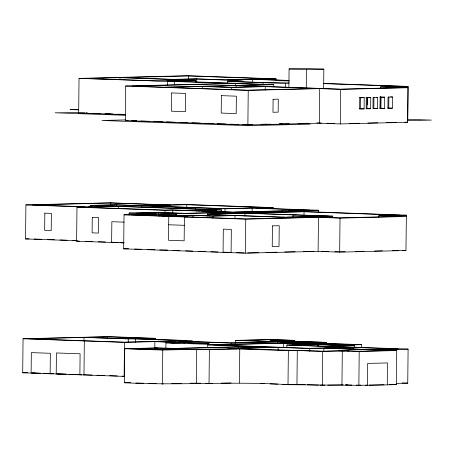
<?xml version="1.0" encoding="UTF-8"?>
<svg xmlns="http://www.w3.org/2000/svg" width="454" height="454" viewBox="0 0 454 454"><rect width="100%" height="100%" fill="white"/><g stroke="black" fill="none" stroke-linecap="round" stroke-linejoin="round"><path stroke-width="0.68" d="M165.869 348.541L165.926 342.872L180.221 342.52L154.865 341.618L124.487 342.367L124.129 376.389L22.7 372.785L23.058 338.758L108.824 336.647L155.313 338.304L155.302 339.717M77.22 240.762L25.549 238.923L25.906 204.902L109.891 202.83L168.633 204.919L185.97 204.493L273.24 207.597L273.223 209.016M123.925 242.884L76.612 241.199L76.97 207.177L84.654 206.99L25.906 204.902M125.315 114.629L78.678 112.972L79.036 78.394L187.678 75.722L276.009 78.86L275.992 80.273M83.956 340.965L83.99 337.424L186.407 340.619L123.948 342.157L28.857 338.78L83.99 337.424M83.979 374.964L84.336 340.937M90.221 207.518L90.244 205.39L115.441 204.771L227.522 208.732M107.467 338.258L107.479 336.845L147.629 338.27L125.866 338.809L85.715 337.379L107.479 336.845M110.77 205.117L110.793 202.989L170.596 205.117L170.579 206.536M116.604 206.36L116.616 204.941L225.025 208.795L252.18 208.125L309.969 210.179L233.311 212.069L201.519 210.94L216.53 210.565L216.513 211.984M118.579 208.522L118.596 206.4L84.648 207.234L164.95 210.088L172.452 209.907L199.039 210.849L211.904 210.531M120.009 79.745L120.032 77.628L193.041 80.222M318.436 212.376L318.458 210.247L288.256 210.991L406.381 215.19L405.961 250.512L339.666 252.146L318.112 251.38L245.387 253.167L123.67 248.843L124.027 214.816L156.369 214.021L129.112 213.051L129.089 215.179M407.732 120.997L408.095 86.419L386.655 86.947L407.998 87.707L407.635 122.279L340.267 123.942L319.349 123.199L247.873 124.958L125.31 120.599L125.673 86.022L231.812 83.411L79.036 78.394M396.438 383.42L407.743 383.142L408.101 349.115L377.722 349.864L396.739 350.539L396.387 384.566C360.255 385.957 324.133 384.867 288.006 384.691C233.475 381.037 178.899 385.735 124.362 382.745L124.719 348.717L158.667 347.883L173.462 348.411L239.576 346.782L262.821 347.605L275.328 347.299L207.711 344.892L207.677 347.73M128.232 341.828L128.261 338.996M135.547 342.361L135.587 338.815M141.637 207.251L141.648 205.832L186.855 204.72L266.521 207.552L223.816 208.602M154.797 347.997L154.865 341.618M158.605 214.004L158.622 212.586L181.464 213.397L158.945 213.953L136.109 213.136L158.622 212.586M176.561 215.525L176.572 214.674L175.846 214.691L175.834 215.542L160.183 214.986L159.456 215.003L159.45 215.854L158.724 215.871M160.183 214.986L160.194 214.135L176.572 214.674M162.401 384.095L162.753 350.074L196.707 349.234L209.385 349.688L239.763 348.939L288.364 350.664L297.296 350.448L322.658 351.345L342.31 350.863L359.216 351.464L396.739 350.539M165.063 212.438L165.086 210.31L172.77 210.123L230.882 212.188L184.602 213.329L157.339 212.358L129.112 213.051M167.333 85.068L167.367 81.538M170.732 80.84L170.749 79.433L195.532 78.82L224.696 79.859L268.325 78.78L188.45 75.943L122.478 77.566L173.195 79.371M172.741 212.954L172.77 210.123M174.302 84.892L174.336 81.368M172.106 349.597L172.117 348.604L154.258 348.025M175.76 342.52L175.772 341.102L231.279 343.076L277.74 341.936L353.814 344.637L338.763 345.006L282.768 343.02L217.489 344.626L165.926 342.872M184.171 343.831L184.182 342.696L171.856 343.003M186.827 207.552L186.855 204.72M188.41 79.473L188.45 75.943M192.984 217.534L193.007 215.412L212.869 216.115L237.533 215.508M195.68 82.276L195.697 80.159L177.105 79.495L196.786 79.013L234.639 80.358L238.798 81.164L227.715 81.436L227.692 83.553M196.758 81.834L196.786 79.013M195.492 209.163L195.504 207.745L174.955 208.25L221.592 209.907L221.569 212.035M196.548 211.07L196.559 209.913L209.425 209.595M196.349 383.261L196.707 349.234M199.039 211.161L199.051 209.998L211.916 209.68L211.904 210.843M202.263 88.541L202.285 86.425L231.517 87.463L265.289 86.629L316.988 88.468M207.501 216.093L207.523 213.97L242.368 213.108L225.774 212.523L130.894 214.856L245.847 218.942L295.526 217.721L235.03 215.571L235.002 218.402M209.22 216.081L209.232 214.668L207.523 213.97M209.027 383.709L209.385 349.688M212.852 218.243L212.869 216.115M224.991 211.632L225.025 208.795M225.763 213.936L225.774 212.523M231.495 89.58L231.517 87.463M231.103 252.662L231.341 229.423L223.311 229.139L223.073 252.379L226.495 252.293M231.268 344.495L231.279 343.076M234.627 81.771L234.639 80.358M235.564 85.658L235.586 83.542L267.031 84.66L163.571 87.208L132.125 86.09L235.586 83.542M236.035 87.707L236.057 85.59L262.259 86.521L230.518 87.304L204.317 86.373M235.416 343.235L235.444 340.398L271.18 339.518L294.425 340.341L294.413 341.76M235.955 346.487L235.978 344.359L232.806 344.245M238.214 348.394L238.231 346.975L258.689 347.702L227.953 348.462L237.079 348.786C201.559 349.109 166.033 350.511 130.519 348.734L157.322 348.076M239.406 382.96L239.763 348.939M244.871 216.036L244.905 213.198L329.746 216.218M245.387 253.167L245.745 219.146L318.47 217.352L340.023 218.119L406.319 216.49L384.765 215.724L406.381 215.19M247.873 124.958L248.236 90.38L319.712 88.621L340.631 89.364L407.998 87.707M252.691 82.134L252.725 79.314L227.278 79.938L239.116 80.364L243.775 81.272L233.946 81.51L265.431 82.628M252.146 211.672L252.18 208.125M262.985 84.807L263.008 82.69L289.238 82.043M262.083 212.909L262.094 211.49L281.111 212.171L254.541 212.824L235.53 212.149L262.094 211.49M262.707 212.932L262.724 211.513M265.25 90.159L265.289 86.629M273.728 86.782L273.751 84.665L166.93 80.863L195.697 80.159M277.723 343.349L277.74 341.936M278.12 350.227L278.149 347.389L309.77 348.513L353.212 347.412L353.189 349.54M282.689 212.404L282.706 210.985L301.717 211.66L283.602 212.109L264.591 211.433L282.706 210.985M285.362 87.718L285.407 83.485L288.863 83.4M283.512 347.441L283.557 343.19L315.888 344.336M288.892 87.168L289.084 68.94L306.45 68.514L323.838 69.133L323.634 88.763M286.826 347.889L286.86 345.051L318.265 344.28M288.006 384.691L288.364 350.664M293.046 217.04L293.068 214.912L296.059 214.838M296.944 384.47L297.296 350.448M304.01 215.287L304.049 211.746L400.087 215.156L378.823 215.684L378.812 217.097M306.274 88.49L306.473 69.558L323.838 69.133M309.736 351.351L309.77 348.513M311.393 216.984L311.404 215.565L314.395 215.491M319.349 123.199L319.712 88.621M318.112 251.38L318.47 217.352M317.931 345.869L317.948 344.455M318.18 345.863L318.192 344.444L346.51 345.454L320.53 346.096L292.217 345.085M321.506 217.318L322.873 217.284L322.879 216.433L322.068 216.405M322.3 385.372L322.658 351.345M323.85 351.714L323.884 348.167L388.976 350.511L358.598 351.26L345.676 350.687L322.448 351.26L232.885 348.507L281.134 347.316M326.608 343.769L326.619 342.35L280.129 340.693L294.425 340.341M332.72 217.562L332.737 216.144L247.895 213.125M340.267 123.942L340.631 89.364M339.666 252.146L340.023 218.119M341.953 384.884L342.31 350.863M354.58 347.73L354.602 345.602L338.763 345.006M359.188 108.784L360.465 108.75L360.584 97.559L364.21 97.689L364.091 108.881L359.625 108.988L359.744 97.803L364.21 97.689M358.859 385.486L359.216 351.464M361.549 347.503L361.583 344.665L308.754 342.787L326.619 342.35M367.133 97.4L367.019 108.591L370.64 108.716L370.759 97.531L365.856 97.434M367.331 104.738L367.405 97.706M373.937 97.23L373.824 108.421L377.45 108.551L377.563 97.36L376.355 97.321M380.191 108.007L380.31 96.759M380.373 108.075L380.492 96.781M380.583 88.314L380.594 86.901L401.858 86.379L323.73 83.604M379.663 108.279L380.94 108.245L381.059 97.06L384.686 97.184L384.566 108.375L380.1 108.483L380.214 97.298L384.686 97.184M387.489 108.086L388.766 108.052L388.879 96.867M387.262 384.788L387.489 362.933L367.655 363.427L367.428 385.276L365.601 385.213M392.506 96.991L388.039 97.105L387.92 108.29L392.387 108.183L392.506 96.991L390.695 96.929M120.032 77.628L86.237 78.457L156.817 80.971L190.612 80.137M276.009 78.86L257.424 79.319L288.977 80.443M273.751 84.665L166.363 87.31L247.294 90.187L319.661 88.405M359.307 97.593L360.584 97.559M379.782 97.088L381.059 97.06M370.759 97.531L366.293 97.638L366.174 108.829L370.64 108.716M377.563 97.36L373.097 97.474L372.978 108.659L377.45 108.551M78.446 109.363L70.058 109.567L78.548 109.868M78.678 112.972L84.699 112.825M87.282 113.001L85.88 113.035L87.253 113.086M107.167 113.795L109.93 113.727M125.843 119.89L101.98 120.48L248.219 125.679L310.218 124.152L298.091 123.721M125.31 120.599L128.13 120.531M136.711 120.548L131.768 120.668L136.66 120.843M279.743 123.794L282.53 123.721M407.425 120.69L431.3 120.1L407.238 119.243M261.26 124.317L266.918 124.175M252.566 124.623L242.708 124.612M261.01 124.413L270.868 124.175M279.318 123.965L289.17 123.721M298.323 123.499L308.181 123.255M349.432 123.499L359.352 123.255M367.854 123.045L377.773 122.801M386.275 122.591L396.194 122.347M110.793 202.989L32.353 204.924L92.151 207.047M116.616 204.941L96.066 205.446L172.015 208.148L192.564 207.643M88.604 206.922L115.049 206.269M141.16 205.685L167.963 205.026M273.24 207.597L255.908 208.023L318.458 210.247M212.069 210.009L216.825 209.89L90.244 205.39M211.831 210.151L221.592 209.907M304.049 211.746L210.361 214.05L212.256 214.611L284.641 217.182M175.834 215.542L159.456 215.003M162.197 215.968L192.036 215.236L212.534 215.962L232.153 215.48L209.232 214.668M165.489 216.087L193.007 215.412M172.197 216.325L168.774 216.41L168.525 240.274L184.154 240.83L184.403 216.967L187.825 216.881M282.144 217.245L327.351 216.132M332.737 216.144L307.767 216.757L339.251 217.875L399.111 216.405L378.823 215.684M320.95 217.381L323.685 217.313L322.873 217.284M25.549 238.923L29.079 238.838M76.612 241.199L79.405 241.131M115.237 242.357L111.633 242.447L111.849 221.7L124.141 222.137M123.67 248.843L128.59 248.718M164.615 249.927L159.751 249.921M167.248 250.058L165.137 250.109L167.248 250.188M247.543 252.918L258.479 252.645M265.948 252.464L277.076 252.191M284.732 251.998L295.168 251.743M303.334 251.544L313.958 251.283M345.176 251.749L334.694 251.749M355.647 251.488L364.023 251.283M374.488 251.022L382.37 250.829M392.534 250.58L398.754 250.426L397.358 250.375M155.313 338.304L137.448 338.741L192.388 340.693L178.093 341.045L230.921 342.923L275.595 341.822L235.444 340.398M175.772 341.102L156.199 341.584L209.175 343.468L182.27 342.628L169.944 342.935M271.543 339.671L241.165 340.421L304.56 342.674L320.643 342.276L270.72 340.534M274.154 340.625L288.449 340.273L268.603 339.609M207.711 344.892L216.643 344.677M285.935 343.128L213.511 344.915L309.026 348.309L350.119 347.304M289.607 345.148L318.192 344.444M238.231 346.975L171.164 348.627L171.152 349.625L154.706 349.098M339.603 345.21L361.583 344.665M354.602 345.602L327.799 346.26L408.101 349.115M335.285 348.422L370.861 349.688L398.22 349.012L286.86 345.051M349.12 350.993L345.988 350.987M22.7 372.785L27.615 372.666M34.243 373.006L31.122 373.086L31.337 352.616L50.354 353.291L50.139 373.761L53.266 373.682L45.514 373.409M81.754 374.771L79.881 374.817L80.097 353.797L56.432 352.951L56.211 373.977L66.295 374.147M124.362 382.745L130.729 382.586M161.862 383.885L163.275 383.851M171.765 383.641L181.668 383.397M190.152 383.193L200.742 383.227M212.727 383.397L205.673 383.403M221.194 383.187L231.08 382.949M264.597 383.42L260.414 383.522L264.574 383.67M324.905 385.213L319.974 385.208M327.72 385.145L343.207 384.765M347.429 384.788L345.562 384.833L351.901 385.06M361.004 385.213L356.129 385.208M369.181 385.128L384.061 384.759M289.084 68.94L306.473 69.558M250.279 79.229L289.192 80.608M323.367 83.405L408.095 86.419M227.715 81.436L285.407 83.485M380.594 86.901L401.518 87.645L340.585 89.149L238.73 85.528M125.673 86.022L248.236 90.38M388.766 108.052L392.387 108.183M380.94 108.245L384.566 108.375M360.465 108.75L364.091 108.881M404.883 122.183L407.635 122.279M78.485 112.524L55.133 112.808L125.667 115.316M92.747 113.279L100.3 113.551M105.107 113.721L112.802 113.994M117.728 114.17L125.474 114.442M316.824 122.892L321.392 123.057M326.971 123.255L334.643 123.528M208.187 123.261L213.215 123.414M140.848 120.991L149.235 121.286M153.429 121.439L162.509 121.763M166.703 121.91L175.148 122.211M179.37 122.359L187.814 122.659M192.036 122.813L200.486 123.113M204.709 123.261L213.153 123.562M217.375 123.709L225.82 124.01M230.042 124.163L238.486 124.464M211.751 210.401L216.53 210.565M196.559 209.913L199.051 209.998M76.97 207.177L165.086 210.31M308.391 216.74L309.202 216.774M124.027 214.816L245.745 219.146M168.684 224.764L184.313 225.32M402.482 250.387L405.961 250.512M34.107 239.02L41.842 239.298M47.466 239.496L54.497 239.746M60.121 239.945L67.152 240.194M72.776 240.399L76.998 240.546M85.698 241.307L92.73 241.556M98.359 241.755L105.39 242.01M111.014 242.209L117.966 242.453M113.188 242.408L117.966 242.578M120.015 242.652L124.112 242.799M321.404 251.278L328.401 251.527M134.713 249.03L141.665 249.274M147.232 249.473L154.882 249.745M172.895 250.387L179.943 250.636M185.59 250.835L192.638 251.09M198.284 251.289L205.333 251.539M210.974 251.737L218.028 251.993M223.669 252.191L231.177 252.458M236.579 252.651L244.121 252.918M224.537 252.339L230.564 252.555M270.005 340.551L274.965 340.727M325.853 348.087L370.861 349.688M23.058 338.758L124.487 342.367M345.125 350.846L338.656 350.726L344.654 350.942M161.539 349.222L163.656 349.296M124.719 348.717L162.753 350.074M402.108 382.938L407.743 383.142M389.339 384.311L396.387 384.566M32.966 372.961L40.582 373.233M71.17 374.317L78.826 374.59M83.701 374.766L92.1 375.061M97.003 375.237L104.698 375.509M109.596 375.685L117.297 375.957M122.194 376.133L123.596 376.184M32.631 373.046L40.378 373.324M43.198 373.421L51.648 373.721M57.72 373.937L66.074 374.238M68.86 374.334L78.604 374.681M305.184 384.68L282.615 384.311M307.296 384.759L318.566 385.157M270.124 383.868L277.757 384.135M135.803 382.96L143.549 383.238M148.481 383.414L156.227 383.687M44.833 213.164L44.651 230.314L51.206 230.547L51.381 213.397L44.833 213.164M92.27 217.358L92.105 232.851L98.444 233.078L98.609 217.585L92.27 217.358M171.635 92.939L171.442 111.196L185.391 111.69L185.578 93.433L171.635 92.939M221.382 95.646L221.2 113.069L236.205 113.602L236.386 96.18L221.382 95.646M273.109 99.29L272.973 112.269L278.16 112.144L278.296 99.159L273.109 99.29M272.445 225.882L272.23 246.624L279.017 246.46L279.238 225.712L272.445 225.882M235.847 212.273L228.765 212.449L245.563 213.045L252.64 212.869L235.847 212.273M304.742 216.83L287.036 217.267L298.028 217.659L315.729 217.222L304.742 216.83"/></g></svg>
